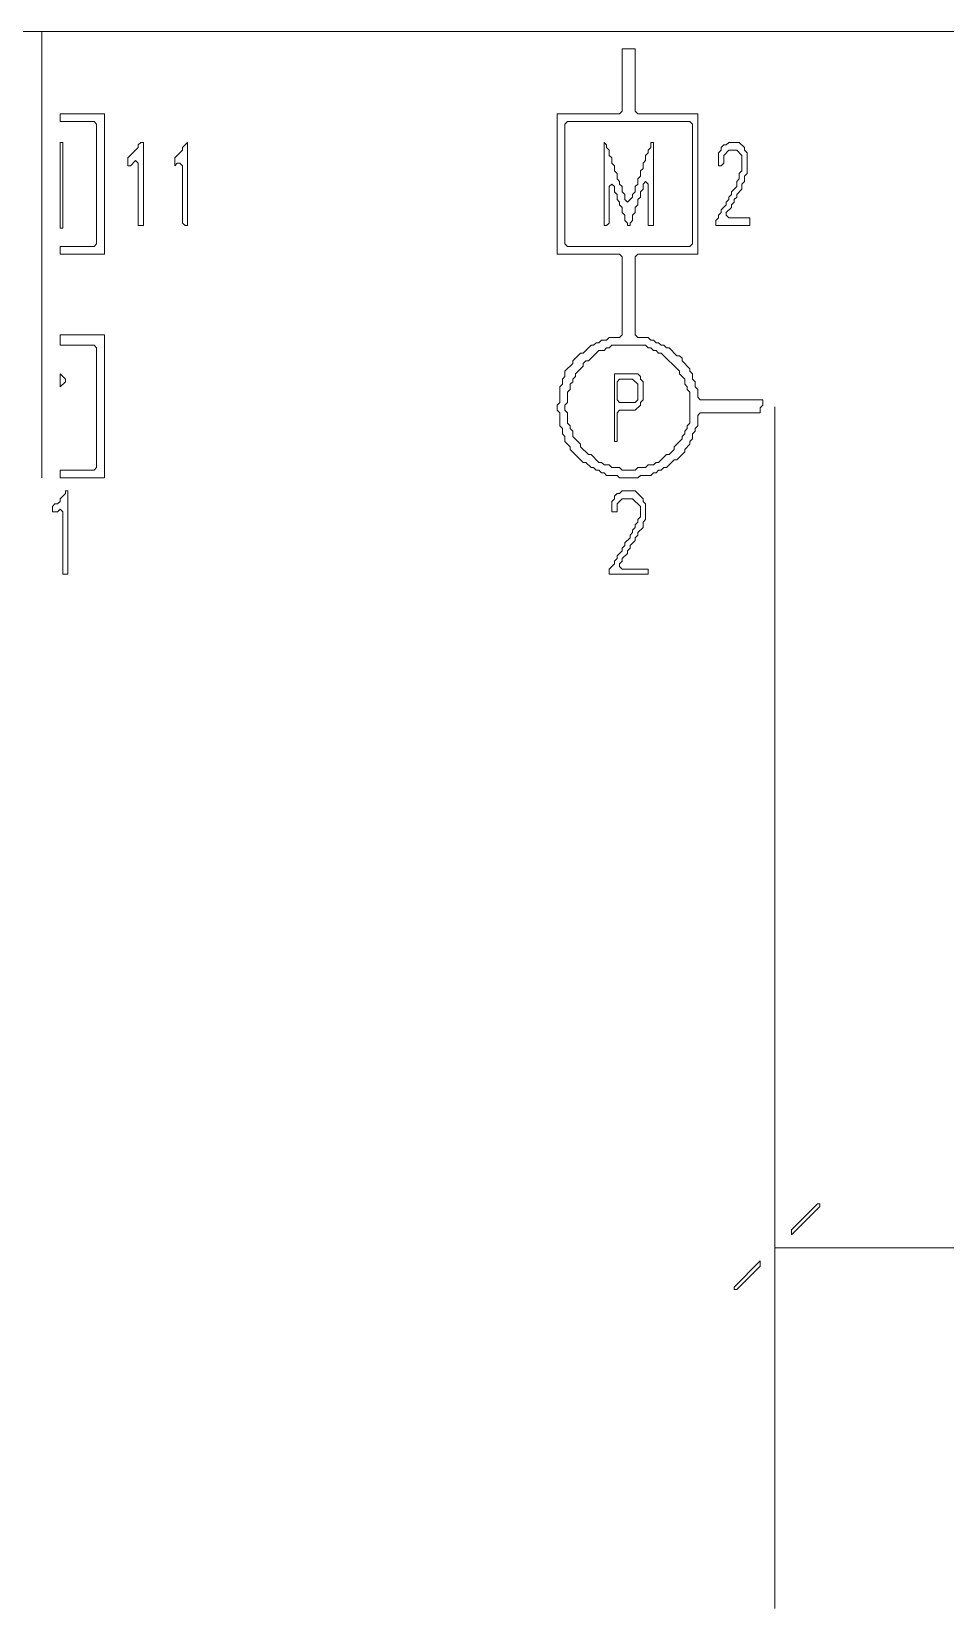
# Model space of a CAD drawing. Header units: millimetres. Extents: x 24 to 865, y 18 to 612.
# Drawn here: x 320.1 to 350.9, y 296.3 to 349.4 of the extents above; entities that cross this region are included whole.
import ezdxf

# ---------------------------------------------------------------- set-up
doc = ezdxf.new("R2010")
doc.units = ezdxf.units.MM
doc.layers.add('TRACE_STRAIGHT', color=5, linetype='Continuous', lineweight=0)
doc.layers.add('TRACE_TEXT_SYMBOL', color=6, linetype='Continuous', lineweight=0)

msp = doc.modelspace()

# ---------------------------------------------------------------- linework, layer by layer
at = {"layer": 'TRACE_STRAIGHT', "color": 5}
for p, q in [((257.393, 349.403), (356.531, 349.403)), ((320.449, 349.403), (320.449, 334.374)), ((345.116, 336.771), (345.116, 296.316)), ((345.116, 308.451), (398.607, 308.451))]:
    msp.add_line(p, q, dxfattribs=at)
at = {"layer": 'TRACE_TEXT_SYMBOL', "color": 6}
for points in [[(339.979, 348.824), (339.979, 346.723), (339.891, 346.635), (337.79, 346.635), (337.79, 341.906), (339.891, 341.906), (339.979, 341.818), (339.979, 339.191), (339.891, 339.103), (339.541, 339.103), (339.454, 339.016), (339.278, 339.016), (339.191, 338.928), (339.103, 338.928), (339.016, 338.84), (338.928, 338.84), (338.665, 338.578), (338.578, 338.578), (338.315, 338.315), (338.315, 338.227), (338.052, 337.965), (338.052, 337.79), (337.965, 337.702), (337.965, 337.527), (337.877, 337.439), (337.877, 336.914), (337.79, 336.826), (337.79, 336.651), (337.877, 336.563), (337.877, 336.126), (337.965, 336.038), (337.965, 335.863), (338.052, 335.775), (338.052, 335.6), (338.227, 335.425), (338.227, 335.337), (338.665, 334.899), (338.753, 334.899), (338.928, 334.724), (339.016, 334.724), (339.103, 334.637), (339.191, 334.637), (339.278, 334.549), (339.366, 334.549), (339.454, 334.462), (339.804, 334.462), (339.891, 334.374), (340.504, 334.374), (340.592, 334.462), (340.942, 334.462), (341.03, 334.549), (341.118, 334.549), (341.205, 334.637), (341.293, 334.637), (341.38, 334.724), (341.468, 334.724), (341.731, 334.987), (341.818, 334.987), (342.081, 335.25), (342.081, 335.337), (342.256, 335.512), (342.256, 335.6), (342.344, 335.688), (342.344, 335.863)], [(342.344, 335.863), (342.431, 335.95), (342.431, 336.038), (342.519, 336.126), (342.519, 336.476), (342.606, 336.563), (344.621, 336.563), (344.621, 336.739), (344.708, 336.826), (344.708, 337.001), (342.606, 337.001), (342.519, 337.089), (342.519, 337.352), (342.431, 337.439), (342.431, 337.614), (342.344, 337.702), (342.344, 337.877), (342.256, 337.965), (342.256, 338.052), (341.993, 338.315), (341.993, 338.403), (341.906, 338.49), (341.818, 338.49), (341.555, 338.753), (341.468, 338.753), (341.38, 338.84), (341.293, 338.84), (341.205, 338.928), (341.118, 338.928), (341.03, 339.016), (340.942, 339.016), (340.855, 339.103), (340.504, 339.103), (340.417, 339.191), (340.417, 341.818), (340.504, 341.906), (342.519, 341.906), (342.519, 346.635), (340.504, 346.635), (340.417, 346.723), (340.417, 348.824), (339.979, 348.824)], [(339.366, 345.672), (339.366, 342.869), (339.454, 342.869), (339.541, 342.957), (339.541, 344.183), (339.629, 344.27), (339.716, 344.183), (339.716, 344.008), (339.804, 343.92), (339.804, 343.745), (339.891, 343.657), (339.891, 343.57), (339.979, 343.482), (339.979, 343.307), (340.067, 343.219), (340.067, 343.044), (340.154, 342.957), (340.154, 342.869), (340.242, 342.869), (340.242, 342.957), (340.329, 343.044), (340.329, 343.219), (340.417, 343.307), (340.417, 343.482), (340.504, 343.57), (340.504, 343.745), (340.592, 343.832), (340.592, 344.008), (340.68, 344.095), (340.68, 344.27), (340.767, 344.358), (340.855, 344.27), (340.855, 342.869), (341.03, 342.869), (341.03, 345.672), (340.942, 345.672), (340.942, 345.496), (340.855, 345.409), (340.855, 345.321), (340.767, 345.234), (340.767, 345.059), (340.68, 344.971), (340.68, 344.796), (340.592, 344.708), (340.592, 344.533), (340.504, 344.445), (340.504, 344.27), (340.417, 344.183), (340.417, 344.008), (340.329, 343.92), (340.329, 343.832), (340.154, 343.657), (340.067, 343.745), (340.067, 343.92), (339.979, 344.008), (339.979, 344.183), (339.891, 344.27), (339.891, 344.358), (339.804, 344.445), (339.804, 344.621), (339.716, 344.708), (339.716, 344.883), (339.629, 344.971), (339.629, 345.146)], [(339.629, 345.146), (339.541, 345.234), (339.541, 345.409), (339.454, 345.496), (339.454, 345.584), (339.366, 345.672)], [(339.541, 338.753), (339.629, 338.84), (340.767, 338.84), (340.855, 338.753), (340.942, 338.753), (341.03, 338.665), (341.118, 338.665), (341.205, 338.578), (341.293, 338.578), (341.906, 337.965), (341.906, 337.877), (342.081, 337.702), (342.081, 337.527), (342.168, 337.439), (342.168, 337.352), (342.256, 337.264), (342.256, 336.213), (342.168, 336.126), (342.168, 336.038), (342.081, 335.95), (342.081, 335.863), (341.993, 335.775), (341.993, 335.688), (341.731, 335.425), (341.731, 335.337), (341.555, 335.162), (341.468, 335.162), (341.205, 334.899), (341.118, 334.899), (341.03, 334.812), (340.855, 334.812), (340.767, 334.724), (340.504, 334.724), (340.417, 334.637), (339.979, 334.637), (339.891, 334.724), (339.629, 334.724), (339.541, 334.812), (339.366, 334.812), (339.278, 334.899), (339.191, 334.899), (338.928, 335.162), (338.84, 335.162), (338.578, 335.425), (338.578, 335.512), (338.315, 335.775), (338.315, 335.95), (338.227, 336.038), (338.227, 336.126), (338.14, 336.213), (338.14, 336.563), (338.052, 336.651), (338.052, 336.826), (338.14, 336.914), (338.14, 337.264), (338.227, 337.352), (338.227, 337.527), (338.315, 337.614), (338.315, 337.702), (338.403, 337.79), (338.403, 337.877), (338.665, 338.14), (338.665, 338.227), (338.753, 338.315)], [(338.753, 338.315), (338.84, 338.315), (339.191, 338.665), (339.366, 338.665), (339.454, 338.753), (339.541, 338.753)]]:
    msp.add_lwpolyline(points, dxfattribs=at)
for points in [[(321.062, 346.635), (321.062, 346.372), (322.201, 346.372), (322.288, 346.285), (322.288, 342.256), (322.201, 342.168), (321.062, 342.168), (321.062, 341.906), (322.551, 341.906), (322.551, 346.635)], [(338.052, 346.285), (338.14, 346.372), (342.256, 346.372), (342.344, 346.285), (342.344, 342.256), (342.256, 342.168), (338.14, 342.168), (338.052, 342.256)], [(321.062, 345.672), (321.15, 345.672), (321.15, 342.781), (321.062, 342.781)], [(323.777, 345.672), (323.689, 345.584), (323.689, 345.496), (323.339, 345.146), (323.339, 344.883), (323.427, 344.883), (323.602, 345.059), (323.689, 344.971), (323.689, 342.869), (323.865, 342.869), (323.865, 345.672)], [(325.353, 345.672), (325.178, 345.496), (325.178, 345.409), (324.916, 345.146), (324.916, 344.883), (325.003, 344.971), (325.091, 344.971), (325.178, 344.883), (325.178, 342.957), (325.266, 342.869), (325.353, 342.869)], [(343.57, 345.672), (343.482, 345.584), (343.395, 345.584), (343.307, 345.496), (343.307, 345.409), (343.219, 345.321), (343.219, 344.883), (343.307, 344.883), (343.395, 344.971), (343.395, 345.234), (343.57, 345.409), (343.832, 345.409), (344.008, 345.234), (344.008, 344.708), (343.92, 344.621), (343.92, 344.445), (343.832, 344.358), (343.832, 344.183), (343.657, 344.008), (343.657, 343.92), (343.57, 343.832), (343.57, 343.745), (343.482, 343.657), (343.482, 343.57), (343.307, 343.395), (343.307, 343.307), (343.219, 343.219), (343.219, 343.132), (343.132, 343.044), (343.132, 342.869), (344.27, 342.869), (344.27, 343.132), (343.57, 343.132), (343.482, 343.219), (343.482, 343.307), (343.657, 343.482), (343.657, 343.57), (343.745, 343.657), (343.745, 343.745), (343.832, 343.832), (343.832, 343.92), (344.008, 344.095), (344.008, 344.27), (344.095, 344.358), (344.095, 344.533), (344.183, 344.621), (344.183, 345.321), (344.095, 345.409), (344.095, 345.496), (343.92, 345.672)], [(321.062, 339.191), (321.062, 338.84), (322.201, 338.84), (322.288, 338.753), (322.288, 334.724), (322.201, 334.637), (321.062, 334.637), (321.062, 334.374), (322.551, 334.374), (322.551, 339.191)], [(321.062, 337.877), (321.062, 337.439), (321.237, 337.614), (321.237, 337.702)], [(339.716, 337.877), (339.716, 335.6), (339.804, 335.6), (339.804, 336.563), (339.891, 336.651), (340.417, 336.651), (340.592, 336.826), (340.592, 336.914), (340.68, 337.001), (340.68, 337.614), (340.592, 337.702), (340.592, 337.79), (340.504, 337.877)], [(339.804, 337.614), (339.891, 337.702), (340.329, 337.702), (340.504, 337.527), (340.504, 337.001), (340.417, 336.914), (339.891, 336.914), (339.804, 337.001)], [(321.237, 333.936), (321.237, 333.849), (321.062, 333.673), (321.062, 333.586), (320.974, 333.498), (320.887, 333.498), (320.799, 333.411), (320.799, 333.235), (320.974, 333.235), (321.062, 333.323), (321.15, 333.235), (321.15, 331.134), (321.325, 331.134), (321.325, 333.936)], [(339.979, 333.936), (339.891, 333.849), (339.804, 333.849), (339.716, 333.761), (339.716, 333.673), (339.629, 333.586), (339.629, 333.235), (339.804, 333.235), (339.804, 333.498), (339.979, 333.673), (340.329, 333.673), (340.592, 333.411), (340.592, 333.06), (340.504, 332.973), (340.504, 332.885), (340.417, 332.798), (340.417, 332.71), (340.329, 332.622), (340.329, 332.535), (340.242, 332.447), (340.242, 332.36), (340.067, 332.185), (340.067, 332.097), (339.979, 332.009), (339.979, 331.922), (339.804, 331.747), (339.804, 331.659), (339.716, 331.571), (339.716, 331.484), (339.541, 331.309), (339.541, 331.134), (340.855, 331.134), (340.855, 331.309), (339.979, 331.309), (339.891, 331.396), (339.891, 331.484), (339.979, 331.571), (339.979, 331.659), (340.154, 331.834), (340.154, 331.922), (340.242, 332.009), (340.242, 332.097), (340.417, 332.272), (340.417, 332.36), (340.504, 332.447), (340.504, 332.535), (340.68, 332.71), (340.68, 332.885), (340.767, 332.973), (340.767, 333.498), (340.68, 333.586), (340.68, 333.673), (340.417, 333.936)], [(346.547, 309.94), (345.672, 309.064), (345.672, 308.889), (346.635, 309.852), (346.635, 309.94)], [(344.621, 308.013), (343.745, 307.137), (343.745, 307.05), (343.832, 307.05), (344.621, 307.838)]]:
    msp.add_lwpolyline(points, close=True, dxfattribs=at)

doc.saveas('drawing.dxf')
